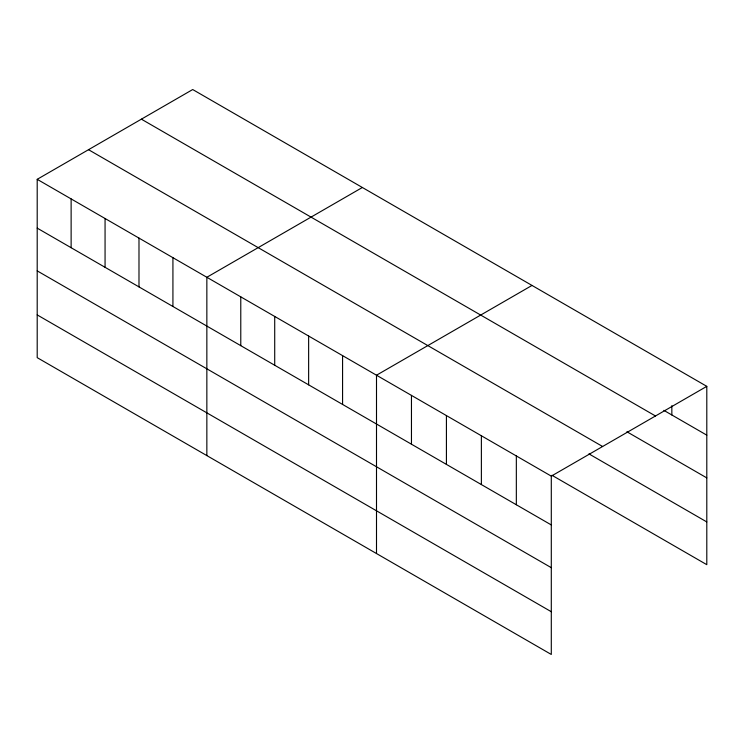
<?xml version="1.0" encoding="UTF-8"?>
<svg xmlns="http://www.w3.org/2000/svg" width="744" height="744" viewBox="0 0 744 744"><rect width="100%" height="100%" fill="white"/><g stroke="black" fill="none" stroke-linecap="round" stroke-linejoin="round"><path stroke-width="1.12" d="M37.2 179.323L551.295 476.132L551.295 654.46L37.2 357.65L37.2 179.323L192.705 89.54L706.8 386.35L706.8 564.677L551.983 475.295M362.356 187.488L206.851 277.27L206.851 455.598M532.006 285.436L376.501 375.218L376.501 553.545M551.295 476.132L706.8 386.35M663.853 410.363L706.8 435.156M141.388 119.17L655.483 415.98M626.894 431.762L706.8 477.899M88.517 149.693L602.612 446.502M588.941 453.887L706.8 521.935M37.2 228.129L551.295 524.939M37.2 270.872L551.295 567.681M37.2 314.907L551.295 611.717M671.841 405.675L671.841 414.975M516.336 455.951L516.336 504.758M481.377 435.77L481.377 484.567M446.419 415.58L446.419 464.386M411.46 395.399L411.46 444.205M342.575 355.632L342.575 404.429M308.639 336.037L308.639 384.843M274.713 316.451L274.713 365.257M240.777 296.865L240.777 345.662M172.924 257.684L172.924 306.482M138.988 238.089L138.988 286.896M105.062 218.504L105.062 267.31M71.126 198.918L71.126 247.715"/></g></svg>
